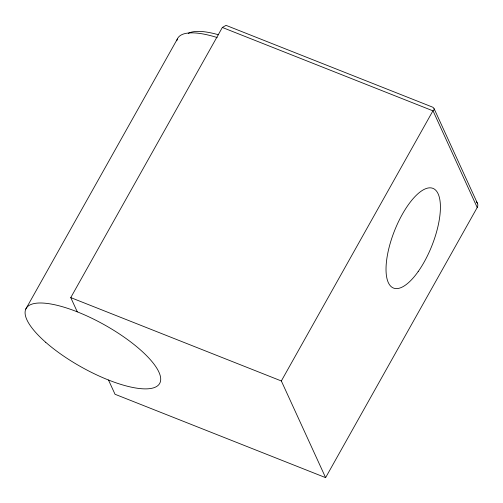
<?xml version="1.0" encoding="UTF-8"?>
<svg xmlns="http://www.w3.org/2000/svg" width="503" height="503" viewBox="0 0 503 503"><rect width="100%" height="100%" fill="white"/><g stroke="black" fill="none" stroke-linecap="round" stroke-linejoin="round"><path stroke-width="0.75" d="M77.286 311.847L70.76 297.6L222.351 27.458L226.023 25.357L431.876 106.85C434.146 107.346 435.007 110.182 433.014 110.786L477.209 207.506L325.611 477.643L115.03 394.27L108.503 380.023M325.611 477.643L281.34 380.966L432.932 110.83L222.351 27.458M25.785 309.094L177.352 39.027M70.76 297.6L281.34 380.966M477.624 203.74L434.102 108.661M476.228 201.772A5.495 4.791 -24.6 0 1 477.209 207.506M176.823 40.787A76.588 24.05 29.3 0 1 217.214 37.555M188.26 33.387A71.093 22.321 29.3 0 1 218.579 34.801M45.754 342.329A76.588 24.05 29.3 0 0 158.684 384.801A76.588 24.05 29.3 0 0 74.243 310.672A76.588 24.05 29.3 0 0 45.754 342.329M418.144 271.614A53.607 20.133 -68.4 0 0 433.926 188.839A53.607 20.133 -68.4 0 0 387.593 254.191A53.607 20.133 -68.4 0 0 418.144 271.614"/></g></svg>
